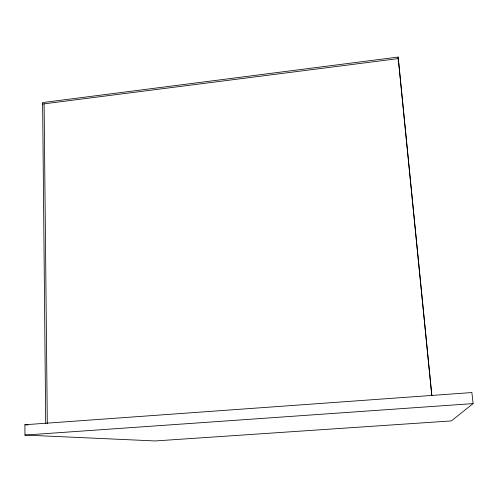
<?xml version="1.0" encoding="UTF-8"?>
<svg xmlns="http://www.w3.org/2000/svg" width="498" height="498" viewBox="0 0 498 498"><rect width="100%" height="100%" fill="white"/><g stroke="black" fill="none" stroke-linecap="round" stroke-linejoin="round"><path stroke-width="0.75" d="M473.1 403.598L451.362 420.91L155.252 440.942L24.95 435.071L24.9 424.744L471.892 392.549L473.1 403.598L24.95 435.071M431.834 395.375L398.139 57.058L42.616 102.576L45.71 423.829M42.635 104.026L398.294 58.583L431.791 395.487M24.9 424.744L28 424.968M398.139 57.058L398.325 62.468M403.361 109.971L403.417 112.293M44.11 103.839L47.31 423.717"/></g></svg>
